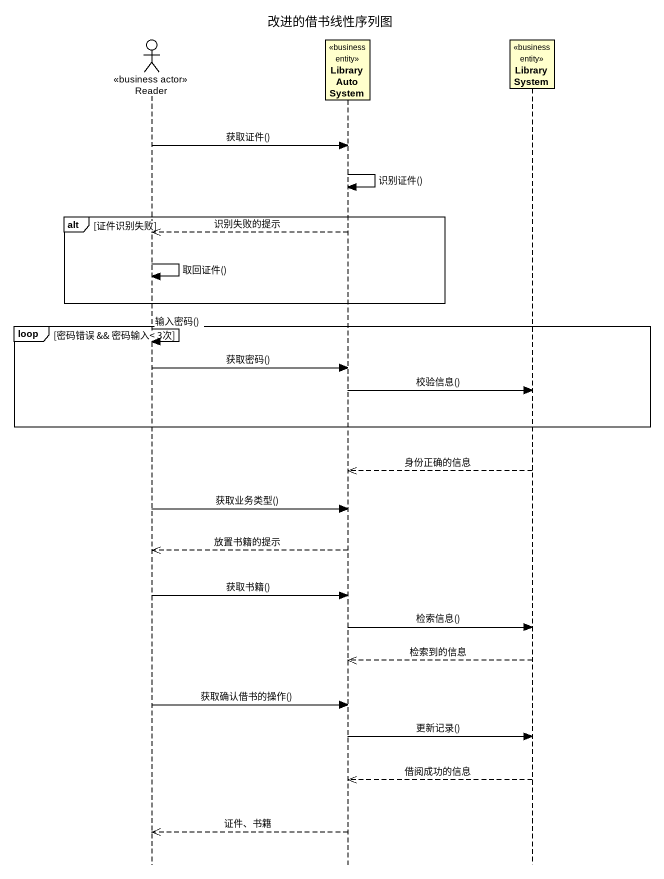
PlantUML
@startuml
title 改进的借书线性序列图
hide footbox
actor Reader <<business actor>>
participant LibraryAutoSystem <<business entity>>
participant LibrarySystem <<business entity>>

Reader -> LibraryAutoSystem : 获取证件()
LibraryAutoSystem -> LibraryAutoSystem : 识别证件()
alt 证件识别失败
  LibraryAutoSystem -->> Reader : 识别失败的提示
  Reader -> Reader : 取回证件()
end
loop 密码错误 && 密码输入< 3次
  Reader -> Reader : 输入密码()
  Reader -> LibraryAutoSystem : 获取密码()
  LibraryAutoSystem -> LibrarySystem : 校验信息()
end
LibrarySystem -->> LibraryAutoSystem : 身份正确的信息
Reader -> LibraryAutoSystem : 获取业务类型()
LibraryAutoSystem -->> Reader : 放置书籍的提示
Reader -> LibraryAutoSystem : 获取书籍()
LibraryAutoSystem -> LibrarySystem : 检索信息()
LibrarySystem -->> LibraryAutoSystem : 检索到的信息
Reader -> LibraryAutoSystem : 获取确认借书的操作()
LibraryAutoSystem -> LibrarySystem : 更新记录()
LibrarySystem -->> LibraryAutoSystem : 借阅成功的信息
LibraryAutoSystem -->> Reader : 证件、书籍
@enduml
